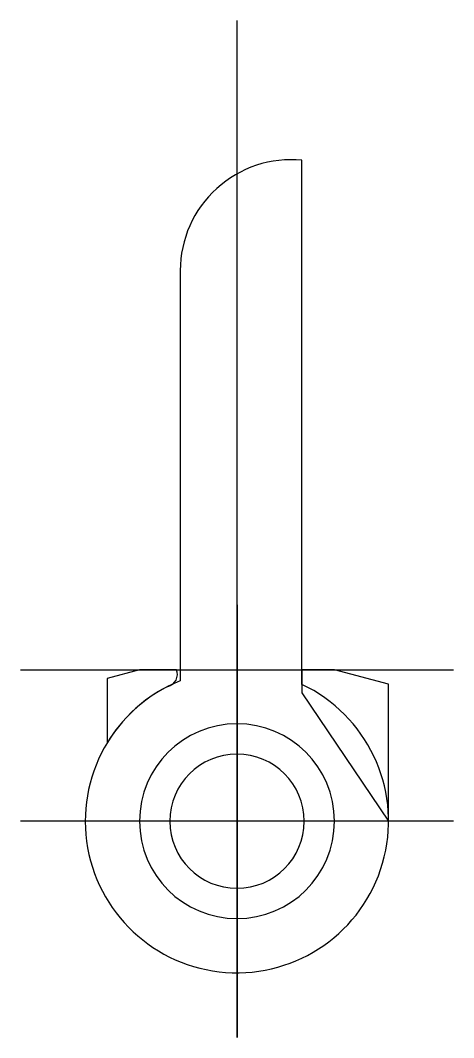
# Model space of a CAD drawing. Extents: x -10 to 10, y -17 to 30.
import ezdxf

# ---------------------------------------------------------------- set-up
doc = ezdxf.new("R2010")
doc.units = 0
doc.layers.get('0').update_dxf_attribs({"linetype": 'CONTINUOUS'})

msp = doc.modelspace()

# ---------------------------------------------------------------- linework, layer by layer
at = {"linetype": 'CONTINUOUS'}
for p, q in [((0, -17), (0, 30)), ((3, -0.68), (3, 23.54)), ((-2.62, 18.44), (-2.62, -0.51)), ((0, 3), (0, -17)), ((-10, 0), (10, 0)), ((-4.5, 0), (-6, -0.4)), ((-2.8, 0), (-4.5, 0)), ((4.5, 0), (3, 0)), ((3, 0), (3, -1.07)), ((7, -0.67), (4.5, 0)), ((-6, -0.4), (-6, -3.39)), ((7, -7), (7, -0.67)), ((3, -1.07), (7, -7)), ((10, -7), (-10, -7))]:
    msp.add_line(p, q, dxfattribs=at)
for centre, radius, start, end in [((2.51, 18.433), 5.13, 84.5189, 179.9269), ((-3.313, -0.224), 0.56, 282.7253, 23.5508), ((-0.004, -7.003), 7, 111.9464, 64.5884), ((-0.005, -7.003), 7, 117.0683, 148.9237), ((0, -7), 4.5, 0, 180), ((0, -7), 3.1, 0, 180), ((0, -7), 4.5, 180, 0), ((0, -7), 3.1, 180, 0)]:
    msp.add_arc(centre, radius, start, end, dxfattribs=at)

doc.saveas('drawing.dxf')
